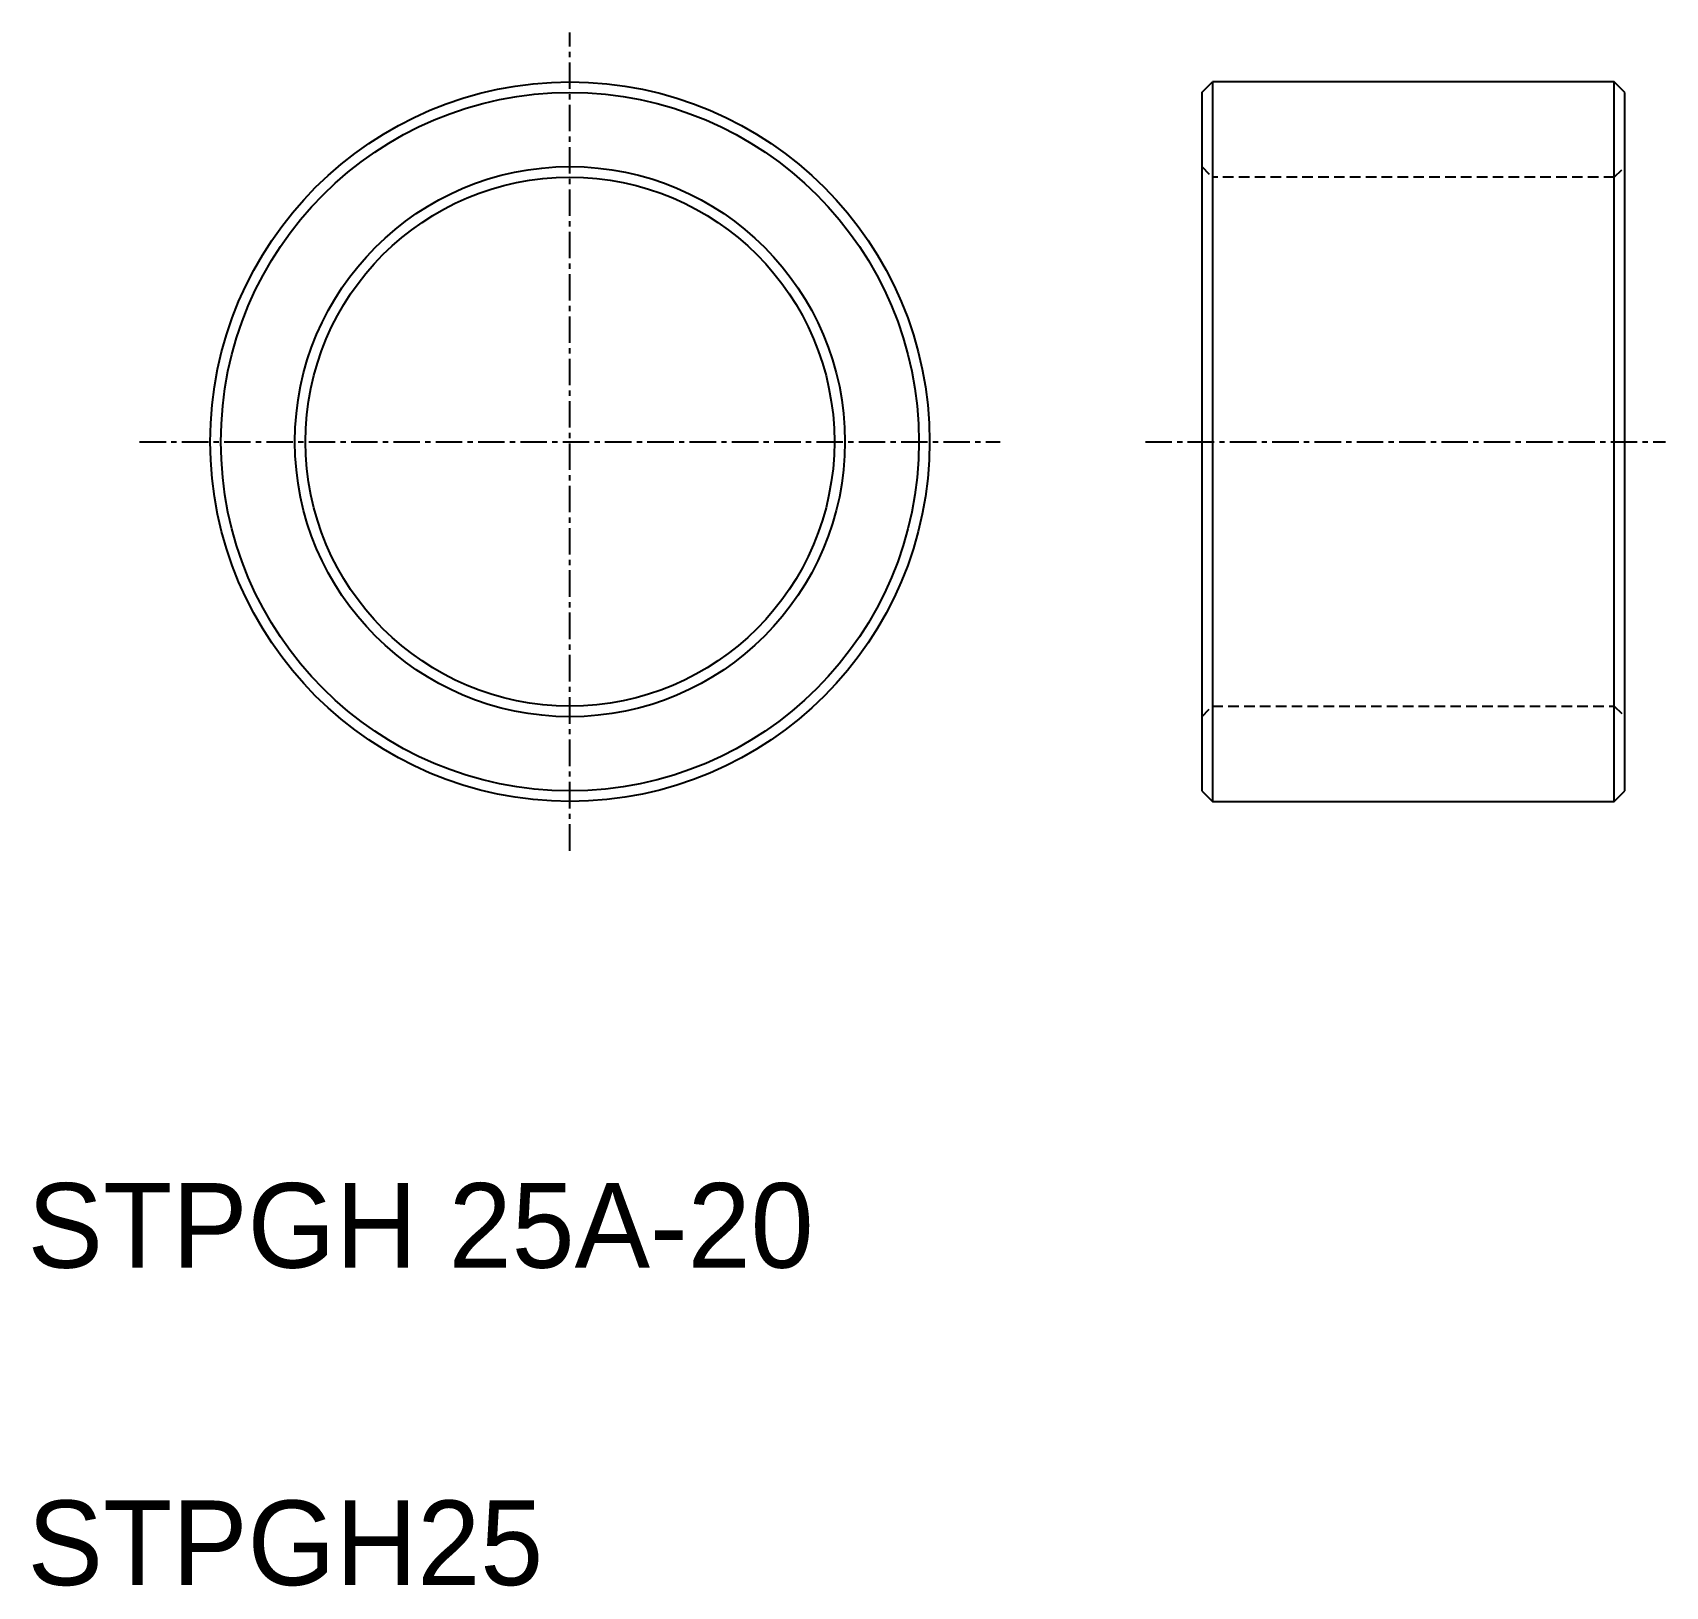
# Model space of a CAD drawing. Extents: x 10.2 to 87.4, y 9.9 to 83.4.
import ezdxf

# ---------------------------------------------------------------- set-up
doc = ezdxf.new("R2010")
doc.units = 0
doc.linetypes.add('CENTER', pattern=[2, 1.25, -0.25, 0.25, -0.25])
doc.linetypes.add('DASHED', pattern=[0.75, 0.5, -0.25])
doc.layers.get('0').update_dxf_attribs({"linetype": 'CONTINUOUS'})
doc.layers.add('CENTER', color=1, linetype='CENTER')

msp = doc.modelspace()

# ---------------------------------------------------------------- linework, layer by layer
at = {"color": 7, "linetype": 'CONTINUOUS'}
for p, q in [((65.511, 80.538), (66.011, 81.038)), ((65.511, 80.538), (65.511, 47.538)), ((85.011, 81.038), (66.011, 81.038)), ((66.011, 81.038), (66.011, 47.038)), ((85.011, 47.038), (85.011, 81.038)), ((85.511, 80.538), (85.011, 81.038)), ((85.511, 47.538), (85.511, 80.538)), ((65.511, 47.538), (66.011, 47.038)), ((85.011, 47.038), (85.511, 47.538)), ((66.011, 47.038), (85.011, 47.038))]:
    msp.add_line(p, q, dxfattribs=at)
at = {"color": 3, "linetype": 'DASHED'}
for p, q in [((65.511, 77.038), (66.011, 76.538)), ((85.011, 76.538), (66.011, 76.538)), ((85.011, 76.538), (85.511, 77.038)), ((65.511, 51.038), (66.011, 51.538)), ((66.011, 51.538), (85.011, 51.538)), ((85.011, 51.538), (85.511, 51.038))]:
    msp.add_line(p, q, dxfattribs=at)
at = {"color": 7, "linetype": 'CONTINUOUS'}
for radius in [17, 16.5, 13, 12.5]:
    msp.add_circle((35.641, 64.038), radius, dxfattribs=at)
at = {"layer": 'CENTER', "color": 1, "linetype": 'CENTER'}
for p, q in [((35.641, 44.708), (35.641, 83.367)), ((15.298, 64.038), (55.984, 64.038)), ((62.841, 64.038), (87.423, 64.038))]:
    msp.add_line(p, q, dxfattribs=at)

# ---------------------------------------------------------------- texts
at = {"color": 7, "linetype": 'CONTINUOUS'}
for s, p in [('STPGH 25A-20', (10, 25)), ('STPGH25', (10, 10))]:
    msp.add_text(s, height=4, dxfattribs=at).set_placement(p)

doc.saveas('drawing.dxf')
